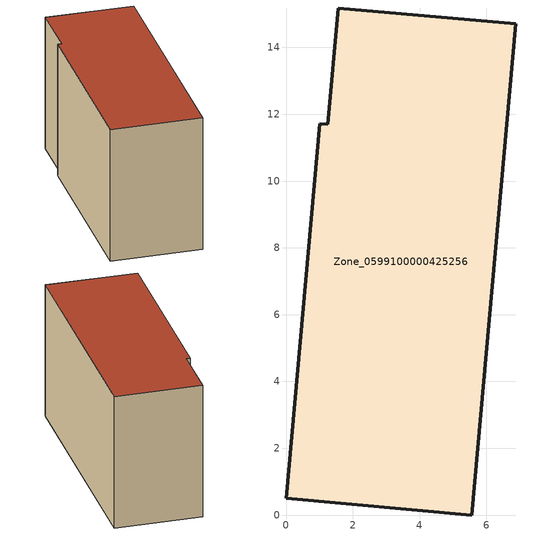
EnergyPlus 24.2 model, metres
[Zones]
Zone_0599100000425256
 floor ground (C_G): 5.57,0 0,0.5 1.01,11.72 1.25,11.7 1.56,15.18 6.89,14.7 z0
 wall outside (C_F): 5.57,0 6.89,14.7 1.56,15.18 1.25,11.7 1.01,11.72 0,0.5 5.57,0 z0:8.6
 roof outside (C_R): 0,0.5 5.57,0 6.89,14.7 1.56,15.18 1.25,11.7 1.01,11.72 z8.6
[BUILDING]
Pand.0599100000425256: North Axis=0; Terrain=City; Loads Convergence Tolerance Value=0.04; Temperature Convergence Tolerance Value=0.4; Solar Distribution=FullExterior; Maximum Number of Warmup Days=25; Minimum Number of Warmup Days=1
[Site:Location]
Rotterdam.The.Hague.AP_ZH_NLD Design_Conditions: Latitude=51.96; Longitude=4.45; Time Zone=1; Elevation=-4.5
[SITE:GROUNDTEMPERATURE:BUILDINGSURFACE]
18, 18, 18, 18, 18, 18, 18, 18, 18, 18, 18, 18
[MATERIAL] Thermal Absorptance=0.9; Solar Absorptance=0.7; Visible Absorptance=0.7
Name | Roughness | Thickness | Conductivity | Density | Specific Heat
G.TI.2006-2014 | MediumSmooth | 0.15 | 0.06 | 540 | 1210
F.TI.2006-2014 | Rough | 0.3 | 0.12 | 1920 | 840
R.TI.2006-2014 | MediumRough | 0.2 | 0.08 | 1500 | 1000
[CONSTRUCTION]
C_G: G.TI.2006-2014
C_F: F.TI.2006-2014
C_R: R.TI.2006-2014
[ZONE]
Zone_0599100000425256: Type=1; Multiplier=1; Ceiling Height=Autocalculate; Volume=Autocalculate; Floor Area=autocalculate; Part of Total Floor Area=Yes
[ZONEINFILTRATION:DESIGNFLOWRATE]
Infil_Zone_0599100000425256: Zone or ZoneList or Space or SpaceList=Zone_0599100000425256; Schedule=AlwaysOn; Design Flow Rate Calculation Method=Flow/Area; Flow Rate per Floor Area=0.0015; Constant Term Coefficient=1; Temperature Term Coefficient=0; Velocity Term Coefficient=0; Velocity Squared Term Coefficient=0
[HVACTEMPLATE:ZONE:IDEALLOADSAIRSYSTEM]
Zone_0599100000425256: Maximum Heating Supply Air Temperature=50; Minimum Cooling Supply Air Temperature=13; Maximum Heating Supply Air Humidity Ratio=0.0156; Minimum Cooling Supply Air Humidity Ratio=0.0077; Heating Limit=NoLimit; Cooling Limit=NoLimit; Dehumidification Control Type=ConstantSensibleHeatRatio; Cooling Sensible Heat Ratio=0.7; Dehumidification Setpoint=60; Humidification Control Type=None; Humidification Setpoint=30; Outdoor Air Method=None; Outdoor Air Flow Rate per Person=0.00944; Outdoor Air Flow Rate per Zone Floor Area=0; Outdoor Air Flow Rate per Zone=0; Demand Controlled Ventilation Type=None; Outdoor Air Economizer Type=NoEconomizer; Heat Recovery Type=None; Sensible Heat Recovery Effectiveness=0.7; Latent Heat Recovery Effectiveness=0.65
[ZONECONTROL:THERMOSTAT]
ThermostatControl_Zone_0599100000425256: Zone or ZoneList=Zone_0599100000425256; Control Type Schedule=DualSetpointControlType; Control 1=Thermostat_Zone_0599100000425256; Temperature Difference Between Cutout And Setpoint=0
[THERMOSTATSETPOINT:DUALSETPOINT]
Thermostat_Zone_0599100000425256: Heating Setpoint Temperature Schedule=HeatingSetpoint_Zone_0599100000425256; Cooling Setpoint Temperature Schedule=CoolingSetpoint_Zone_0599100000425256
[SCHEDULE:COMPACT]
HeatingSetpoint_Zone_0599100000425256: Through: 12/31, For: AllDays, Until: 24:00, 21
CoolingSetpoint_Zone_0599100000425256: Through: 12/31, For: AllDays, Until: 24:00, 24
DualSetpointControlType: Through: 12/31, For: AllDays, Until: 24:00, 4
AlwaysOn: Through: 12/31, For: AllDays, Until: 24:00, 1
